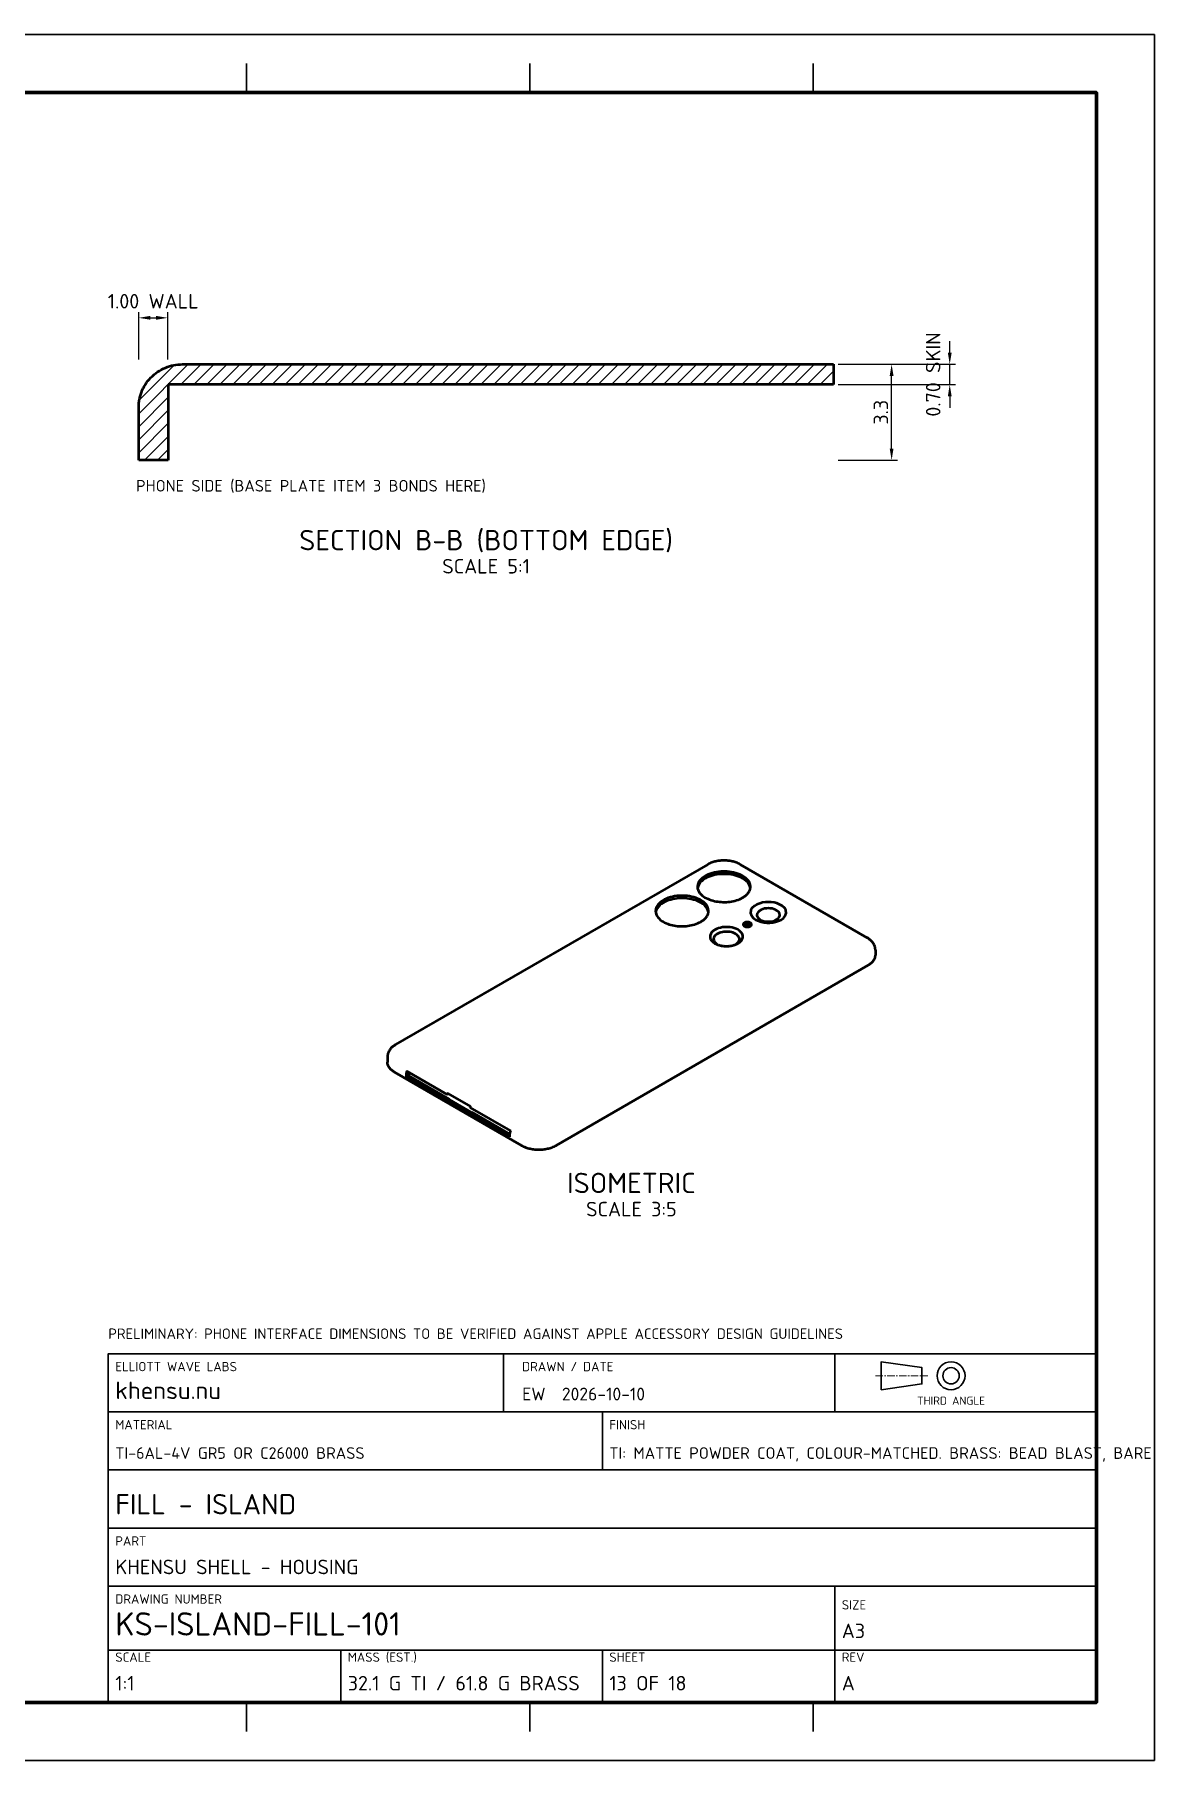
# Model space of a CAD drawing. Header units: millimetres. Extents: x 0 to 420, y 0 to 297.
# Drawn here: x 227.3 to 420, y 0 to 297 of the extents above; entities that cross this region are included whole.
import ezdxf
from ezdxf.enums import TextEntityAlignment as Align

# ---------------------------------------------------------------- set-up
doc = ezdxf.new("R2010")
doc.units = ezdxf.units.MM
doc.header["$LTSCALE"] = 0.4
doc.linetypes.add('CENTER', pattern=[5.08, 3.175, -0.635, 0.635, -0.635])
for name, color, linetype, lineweight in [('BORDER', 7, 'CONTINUOUS', 70), ('CENTER', 1, 'CENTER', 18), ('DIM', 4, 'CONTINUOUS', 18), ('HATCH', 8, 'CONTINUOUS', 13), ('OUTLINE', 7, 'CONTINUOUS', 50), ('SECTION', 7, 'CONTINUOUS', 50), ('TEXT', 7, 'CONTINUOUS', 25), ('TITLE', 7, 'CONTINUOUS', 35)]:
    doc.layers.add(name, color=color, linetype=linetype, lineweight=lineweight)
doc.styles.add('KHENSU', font='isocpeur.ttf')
doc.dimstyles.new('KHENSU', dxfattribs={"dimtxt": 2.5, "dimasz": 2, "dimexe": 1, "dimexo": 0.8, "dimgap": 0.6, "dimtad": 1, "dimdsep": 46, "dimtxsty": 'KHENSU', "dimcen": -1.5, "dimclrd": 4, "dimclre": 4, "dimclrt": 7, "dimazin": 3, "dimtfac": 1, "dimtmove": 2, "dimatfit": 3})

msp = doc.modelspace()

# ---------------------------------------------------------------- hatches: boundary and pattern name
at = {"layer": 'HATCH'}
h = msp.add_hatch(dxfattribs=at)
h.set_pattern_fill('ANSI31', color=8, scale=0.5)
h.paths.add_polyline_path([(364.773, 240.25), (364.773, 239.412), (364.773, 238.575), (364.773, 237.737), (364.773, 236.899), (364.084, 236.75), (363.247, 236.75), (362.409, 236.75), (361.571, 236.75), (360.734, 236.75), (359.896, 236.75), (359.059, 236.75), (358.221, 236.75), (357.383, 236.75), (356.546, 236.75), (355.708, 236.75), (354.87, 236.75), (354.033, 236.75), (353.195, 236.75), (352.357, 236.75), (351.52, 236.75), (350.682, 236.75), (349.845, 236.75), (349.007, 236.75), (348.169, 236.75), (347.332, 236.75), (346.494, 236.75), (345.656, 236.75), (344.819, 236.75), (343.981, 236.75), (343.144, 236.75), (342.306, 236.75), (341.468, 236.75), (340.631, 236.75), (339.793, 236.75), (338.955, 236.75), (338.118, 236.75), (337.28, 236.75), (336.442, 236.75), (335.605, 236.75), (334.767, 236.75), (333.93, 236.75), (333.092, 236.75), (332.254, 236.75), (331.417, 236.75), (330.579, 236.75), (329.741, 236.75), (328.904, 236.75), (328.066, 236.75), (327.229, 236.75), (326.391, 236.75), (325.553, 236.75), (324.716, 236.75), (323.878, 236.75), (323.04, 236.75), (322.203, 236.75), (321.365, 236.75), (320.527, 236.75), (319.69, 236.75), (318.852, 236.75), (318.015, 236.75), (317.177, 236.75), (316.339, 236.75), (315.502, 236.75), (314.664, 236.75), (313.826, 236.75), (312.989, 236.75), (312.151, 236.75), (311.313, 236.75), (310.476, 236.75), (309.638, 236.75), (308.801, 236.75), (307.963, 236.75), (307.125, 236.75), (306.288, 236.75), (305.45, 236.75), (304.612, 236.75), (303.775, 236.75), (302.937, 236.75), (302.1, 236.75), (301.262, 236.75), (300.424, 236.75), (299.587, 236.75), (298.749, 236.75), (297.911, 236.75), (297.074, 236.75), (296.236, 236.75), (295.398, 236.75), (294.561, 236.75), (293.723, 236.75), (292.886, 236.75), (292.048, 236.75), (291.21, 236.75), (290.373, 236.75), (289.535, 236.75), (288.697, 236.75), (287.86, 236.75), (287.022, 236.75), (286.185, 236.75), (285.347, 236.75), (284.509, 236.75), (283.672, 236.75), (282.834, 236.75), (281.996, 236.75), (281.159, 236.75), (280.321, 236.75), (279.483, 236.75), (278.646, 236.75), (277.808, 236.75), (276.971, 236.75), (276.133, 236.75), (275.295, 236.75), (274.458, 236.75), (273.62, 236.75), (272.782, 236.75), (271.945, 236.75), (271.107, 236.75), (270.269, 236.75), (269.432, 236.75), (268.594, 236.75), (267.757, 236.75), (266.919, 236.75), (266.081, 236.75), (265.244, 236.75), (264.406, 236.75), (263.568, 236.75), (262.731, 236.75), (261.893, 236.75), (261.056, 236.75), (260.218, 236.75), (259.38, 236.75), (258.543, 236.75), (257.705, 236.75), (256.867, 236.75), (256.03, 236.75), (255.192, 236.75), (254.354, 236.75), (253.517, 236.75), (252.679, 236.75), (251.842, 236.75), (251.004, 236.75), (250.305, 236.612), (250.305, 235.774), (250.305, 234.936), (250.305, 234.099), (250.305, 233.261), (250.305, 232.424), (250.305, 231.586), (250.305, 230.748), (250.305, 229.911), (250.305, 229.073), (250.305, 228.235), (250.305, 227.398), (250.305, 226.56), (250.305, 225.723), (250.305, 224.885), (250.305, 224.047), (249.764, 223.75), (248.927, 223.75), (248.089, 223.75), (247.251, 223.75), (246.414, 223.75), (245.576, 223.75), (245.227, 224.239), (245.227, 225.077), (245.227, 225.914), (245.227, 226.752), (245.227, 227.59), (245.227, 228.427), (245.227, 229.265), (245.227, 230.103), (245.227, 230.94), (245.227, 231.778), (245.227, 232.615), (245.254, 233.452), (245.374, 234.281), (245.586, 235.091), (245.89, 235.871), (246.28, 236.612), (246.751, 237.304), (247.297, 237.938), (247.911, 238.507), (248.585, 239.005), (249.309, 239.424), (250.076, 239.761), (250.874, 240.012), (251.696, 240.174), (252.53, 240.246), (253.367, 240.25), (254.205, 240.25), (255.043, 240.25), (255.88, 240.25), (256.718, 240.25), (257.556, 240.25), (258.393, 240.25), (259.231, 240.25), (260.068, 240.25), (260.906, 240.25), (261.744, 240.25), (262.581, 240.25), (263.419, 240.25), (264.257, 240.25), (265.094, 240.25), (265.932, 240.25), (266.769, 240.25), (267.607, 240.25), (268.445, 240.25), (269.282, 240.25), (270.12, 240.25), (270.958, 240.25), (271.795, 240.25), (272.633, 240.25), (273.471, 240.25), (274.308, 240.25), (275.146, 240.25), (275.983, 240.25), (276.821, 240.25), (277.659, 240.25), (278.496, 240.25), (279.334, 240.25), (280.172, 240.25), (281.009, 240.25), (281.847, 240.25), (282.685, 240.25), (283.522, 240.25), (284.36, 240.25), (285.197, 240.25), (286.035, 240.25), (286.873, 240.25), (287.71, 240.25), (288.548, 240.25), (289.386, 240.25), (290.223, 240.25), (291.061, 240.25), (291.898, 240.25), (292.736, 240.25), (293.574, 240.25), (294.411, 240.25), (295.249, 240.25), (296.087, 240.25), (296.924, 240.25), (297.762, 240.25), (298.6, 240.25), (299.437, 240.25), (300.275, 240.25), (301.112, 240.25), (301.95, 240.25), (302.788, 240.25), (303.625, 240.25), (304.463, 240.25), (305.301, 240.25), (306.138, 240.25), (306.976, 240.25), (307.813, 240.25), (308.651, 240.25), (309.489, 240.25), (310.326, 240.25), (311.164, 240.25), (312.002, 240.25), (312.839, 240.25), (313.677, 240.25), (314.515, 240.25), (315.352, 240.25), (316.19, 240.25), (317.027, 240.25), (317.865, 240.25), (318.703, 240.25), (319.54, 240.25), (320.378, 240.25), (321.216, 240.25), (322.053, 240.25), (322.891, 240.25), (323.729, 240.25), (324.566, 240.25), (325.404, 240.25), (326.241, 240.25), (327.079, 240.25), (327.917, 240.25), (328.754, 240.25), (329.592, 240.25), (330.43, 240.25), (331.267, 240.25), (332.105, 240.25), (332.942, 240.25), (333.78, 240.25), (334.618, 240.25), (335.455, 240.25), (336.293, 240.25), (337.131, 240.25), (337.968, 240.25), (338.806, 240.25), (339.644, 240.25), (340.481, 240.25), (341.319, 240.25), (342.156, 240.25), (342.994, 240.25), (343.832, 240.25), (344.669, 240.25), (345.507, 240.25), (346.345, 240.25), (347.182, 240.25), (348.02, 240.25), (348.857, 240.25), (349.695, 240.25), (350.533, 240.25), (351.37, 240.25), (352.208, 240.25), (353.046, 240.25), (353.883, 240.25), (354.721, 240.25), (355.559, 240.25), (356.396, 240.25), (357.234, 240.25), (358.071, 240.25), (358.909, 240.25), (359.747, 240.25), (360.584, 240.25), (361.422, 240.25), (362.26, 240.25), (363.097, 240.25), (363.935, 240.25), (364.773, 240.25)])

# ---------------------------------------------------------------- linework, layer by layer
at = {"layer": 'BORDER'}
msp.add_lwpolyline([(20, 10), (410, 10), (410, 287), (20, 287)], close=True, dxfattribs=at)
at = {"layer": 'CENTER'}
msp.add_line((372, 66.2), (381, 66.2), dxfattribs=at)
at = {"layer": 'OUTLINE'}
for p, q in [((343.146, 154.192), (289.434, 123.181)), ((370.566, 141.577), (348.716, 154.192)), ((317.039, 105.84), (370.751, 136.85)), ((371.981, 139.454), (371.981, 138.565)), ((288.019, 121.058), (288.019, 120.169)), ((289.249, 118.455), (311.099, 105.84)), ((291.265, 118.18), (291.265, 117.585)), ((291.689, 117.83), (291.265, 117.585)), ((291.265, 117.585), (298.223, 113.568)), ((291.36, 118.62), (298.318, 114.603)), ((291.689, 118.43), (291.689, 117.83)), ((291.689, 117.83), (298.647, 113.813)), ((298.647, 113.813), (298.223, 113.568)), ((298.223, 113.494), (298.647, 113.739)), ((298.223, 113.494), (298.223, 113.568)), ((302.126, 111.241), (298.223, 113.494)), ((298.507, 114.712), (298.318, 114.603)), ((298.401, 114.773), (302.304, 112.52)), ((298.647, 113.739), (298.647, 113.813)), ((302.486, 111.523), (298.647, 113.739)), ((302.126, 111.314), (302.55, 111.559)), ((302.126, 111.314), (309.084, 107.297)), ((302.126, 111.314), (302.126, 111.241)), ((302.221, 112.349), (309.179, 108.332)), ((302.55, 111.559), (309.084, 107.787)), ((309.084, 107.297), (309.084, 107.892))]:
    msp.add_line(p, q, dxfattribs=at)
for points in [[(348.716, 154.192), (348.552, 154.281), (348.385, 154.364), (348.213, 154.439), (348.04, 154.508), (347.863, 154.57), (347.685, 154.626), (347.505, 154.676), (347.323, 154.72), (347.14, 154.758), (346.955, 154.79), (346.77, 154.817), (346.585, 154.838), (346.398, 154.854), (346.212, 154.865), (346.025, 154.87), (345.838, 154.87), (345.651, 154.865), (345.464, 154.854), (345.278, 154.838), (345.092, 154.817), (344.907, 154.79), (344.723, 154.758), (344.54, 154.72), (344.358, 154.676), (344.177, 154.626), (343.999, 154.57), (343.823, 154.508), (343.649, 154.439), (343.478, 154.364), (343.31, 154.281), (343.146, 154.192)], [(350.491, 150.347), (350.446, 150.714), (350.32, 151.062), (350.126, 151.379), (349.884, 151.659), (349.607, 151.905), (349.304, 152.119), (348.982, 152.304), (348.647, 152.462), (348.301, 152.596), (347.947, 152.708), (347.588, 152.8), (347.224, 152.872), (346.857, 152.925), (346.487, 152.96), (346.117, 152.978), (345.746, 152.978), (345.375, 152.96), (345.006, 152.925), (344.639, 152.872), (344.275, 152.8), (343.915, 152.708), (343.561, 152.596), (343.216, 152.462), (342.88, 152.304), (342.559, 152.119), (342.255, 151.905), (341.978, 151.659), (341.736, 151.379), (341.543, 151.062), (341.416, 150.714), (341.371, 150.347)], [(350.475, 150.127), (350.385, 150.471), (350.226, 150.79), (350.015, 151.077), (349.765, 151.331), (349.487, 151.554), (349.188, 151.749), (348.874, 151.917), (348.548, 152.062), (348.213, 152.185), (347.872, 152.289), (347.525, 152.373), (347.174, 152.439), (346.821, 152.488), (346.466, 152.521), (346.109, 152.537), (345.753, 152.537), (345.396, 152.521), (345.041, 152.488), (344.688, 152.439), (344.337, 152.373), (343.991, 152.289), (343.649, 152.185), (343.314, 152.062), (342.989, 151.917), (342.674, 151.749), (342.375, 151.554), (342.097, 151.331), (341.847, 151.077), (341.636, 150.79), (341.477, 150.471), (341.387, 150.127)], [(343.279, 146.183), (343.234, 146.55), (343.107, 146.898), (342.914, 147.214), (342.672, 147.495), (342.394, 147.741), (342.091, 147.955), (341.77, 148.14), (341.434, 148.298), (341.088, 148.432), (340.735, 148.544), (340.375, 148.636), (340.011, 148.708), (339.644, 148.761), (339.275, 148.796), (338.904, 148.813), (338.533, 148.813), (338.163, 148.796), (337.793, 148.761), (337.426, 148.708), (337.062, 148.636), (336.703, 148.544), (336.349, 148.432), (336.003, 148.298), (335.668, 148.14), (335.346, 147.955), (335.043, 147.741), (334.765, 147.495), (334.523, 147.214), (334.33, 146.898), (334.203, 146.55), (334.159, 146.183)], [(341.371, 150.347), (341.399, 150.055), (341.481, 149.773), (341.608, 149.509), (341.773, 149.266), (341.967, 149.046), (342.183, 148.848), (342.416, 148.67), (342.663, 148.511), (342.921, 148.37), (343.186, 148.245), (343.459, 148.135), (343.736, 148.039), (344.018, 147.957), (344.303, 147.888), (344.591, 147.83), (344.881, 147.785), (345.173, 147.751), (345.466, 147.728), (345.759, 147.716), (346.053, 147.715), (346.346, 147.725), (346.639, 147.746), (346.931, 147.778), (347.221, 147.822), (347.51, 147.877), (347.795, 147.944), (348.078, 148.024), (348.356, 148.118), (348.63, 148.225), (348.897, 148.347), (349.156, 148.485)], [(349.156, 148.485), (349.222, 148.525), (349.288, 148.565), (349.353, 148.607), (349.418, 148.65), (349.481, 148.695), (349.543, 148.74), (349.605, 148.787), (349.665, 148.836), (349.724, 148.886), (349.782, 148.937), (349.839, 148.99), (349.894, 149.044), (349.947, 149.1), (349.999, 149.158), (350.049, 149.217), (350.098, 149.277), (350.144, 149.339), (350.188, 149.403), (350.23, 149.468), (350.269, 149.535), (350.305, 149.603), (350.339, 149.673), (350.37, 149.744), (350.397, 149.816), (350.422, 149.89), (350.443, 149.964), (350.46, 150.04), (350.473, 150.116), (350.483, 150.192), (350.489, 150.27), (350.491, 150.347)], [(334.159, 146.183), (334.187, 145.891), (334.268, 145.609), (334.396, 145.345), (334.56, 145.102), (334.754, 144.882), (334.97, 144.683), (335.204, 144.506), (335.451, 144.347), (335.708, 144.205), (335.974, 144.081), (336.246, 143.971), (336.524, 143.875), (336.806, 143.793), (337.091, 143.724), (337.379, 143.666), (337.669, 143.621), (337.961, 143.587), (338.253, 143.564), (338.547, 143.552), (338.84, 143.551), (339.134, 143.561), (339.427, 143.582), (339.718, 143.614), (340.009, 143.658), (340.297, 143.713), (340.583, 143.78), (340.865, 143.86), (341.144, 143.953), (341.417, 144.061), (341.684, 144.183), (341.943, 144.321)], [(343.263, 145.962), (343.172, 146.307), (343.014, 146.626), (342.803, 146.913), (342.553, 147.167), (342.274, 147.39), (341.976, 147.585), (341.661, 147.753), (341.335, 147.898), (341.001, 148.021), (340.659, 148.124), (340.312, 148.209), (339.962, 148.275), (339.609, 148.324), (339.253, 148.357), (338.897, 148.373), (338.54, 148.373), (338.184, 148.357), (337.829, 148.324), (337.475, 148.275), (337.125, 148.209), (336.778, 148.124), (336.437, 148.021), (336.102, 147.898), (335.776, 147.753), (335.462, 147.585), (335.163, 147.39), (334.885, 147.167), (334.635, 146.913), (334.423, 146.626), (334.265, 146.307), (334.175, 145.962)], [(341.943, 144.321), (342.01, 144.361), (342.076, 144.401), (342.141, 144.443), (342.205, 144.486), (342.268, 144.53), (342.331, 144.576), (342.392, 144.623), (342.453, 144.672), (342.512, 144.722), (342.57, 144.773), (342.626, 144.826), (342.681, 144.88), (342.735, 144.936), (342.787, 144.994), (342.837, 145.053), (342.885, 145.113), (342.931, 145.175), (342.975, 145.239), (343.017, 145.304), (343.056, 145.371), (343.093, 145.439), (343.127, 145.509), (343.157, 145.58), (343.185, 145.652), (343.209, 145.725), (343.23, 145.8), (343.247, 145.875), (343.261, 145.952), (343.271, 146.028), (343.277, 146.106), (343.279, 146.183)], [(355.745, 144.681), (356.152, 144.972), (356.475, 145.352), (356.64, 145.821), (356.577, 146.314), (356.317, 146.739), (355.942, 147.07), (355.508, 147.319), (355.041, 147.499), (354.555, 147.622), (354.059, 147.693), (353.559, 147.716), (353.058, 147.691), (352.563, 147.618), (352.078, 147.494), (351.611, 147.311), (351.179, 147.059), (350.807, 146.725), (350.552, 146.297), (350.497, 145.803), (350.67, 145.337), (350.997, 144.959), (351.406, 144.672), (351.859, 144.459), (352.337, 144.308), (352.83, 144.212), (353.33, 144.165), (353.83, 144.167), (354.326, 144.215), (354.814, 144.312), (355.29, 144.464), (355.745, 144.681)], [(354.969, 144.688), (355.231, 144.875), (355.439, 145.12), (355.546, 145.422), (355.505, 145.739), (355.337, 146.013), (355.096, 146.226), (354.817, 146.386), (354.516, 146.502), (354.203, 146.581), (353.884, 146.627), (353.562, 146.641), (353.24, 146.626), (352.921, 146.579), (352.609, 146.498), (352.309, 146.381), (352.03, 146.219), (351.791, 146.004), (351.627, 145.728), (351.592, 145.41), (351.703, 145.11), (351.913, 144.867), (352.176, 144.682), (352.468, 144.545), (352.776, 144.448), (353.093, 144.386), (353.415, 144.356), (353.737, 144.357), (354.056, 144.388), (354.37, 144.451), (354.677, 144.549), (354.969, 144.688)], [(348.366, 140.613), (348.648, 140.802), (348.894, 141.035), (349.085, 141.315), (349.189, 141.637), (349.178, 141.974), (349.055, 142.29), (348.851, 142.56), (348.596, 142.784), (348.31, 142.966), (348.003, 143.112), (347.683, 143.225), (347.355, 143.311), (347.02, 143.37), (346.683, 143.405), (346.343, 143.415), (346.004, 143.403), (345.666, 143.367), (345.332, 143.306), (345.004, 143.218), (344.685, 143.102), (344.379, 142.954), (344.095, 142.77), (343.843, 142.542), (343.644, 142.268), (343.528, 141.95), (343.526, 141.613), (343.637, 141.293), (343.832, 141.017), (344.082, 140.787), (344.366, 140.601), (344.67, 140.451)], [(347.931, 140.423), (348.147, 140.568), (348.337, 140.745), (348.487, 140.957), (348.572, 141.202), (348.573, 141.461), (348.488, 141.706), (348.339, 141.919), (348.149, 142.096), (347.933, 142.241), (347.701, 142.358), (347.458, 142.451), (347.207, 142.522), (346.952, 142.572), (346.694, 142.604), (346.434, 142.619), (346.174, 142.615), (345.915, 142.594), (345.657, 142.555), (345.404, 142.496), (345.156, 142.417), (344.917, 142.315), (344.69, 142.188), (344.483, 142.03), (344.307, 141.839), (344.18, 141.613), (344.127, 141.359), (344.163, 141.103), (344.277, 140.869), (344.445, 140.671), (344.646, 140.507), (344.87, 140.374)], [(350.682, 143.856), (350.675, 143.914), (350.655, 143.969), (350.624, 144.019), (350.586, 144.063), (350.542, 144.102), (350.494, 144.136), (350.443, 144.165), (350.39, 144.19), (350.336, 144.211), (350.28, 144.229), (350.223, 144.243), (350.166, 144.255), (350.108, 144.263), (350.049, 144.268), (349.991, 144.271), (349.932, 144.271), (349.874, 144.268), (349.816, 144.263), (349.758, 144.255), (349.7, 144.243), (349.643, 144.229), (349.587, 144.211), (349.533, 144.19), (349.48, 144.165), (349.429, 144.136), (349.381, 144.102), (349.337, 144.063), (349.299, 144.019), (349.269, 143.969), (349.249, 143.914), (349.242, 143.856)], [(349.242, 143.856), (349.246, 143.81), (349.259, 143.765), (349.279, 143.724), (349.305, 143.685), (349.336, 143.65), (349.37, 143.619), (349.407, 143.591), (349.446, 143.566), (349.486, 143.544), (349.528, 143.524), (349.571, 143.507), (349.615, 143.491), (349.66, 143.479), (349.705, 143.468), (349.75, 143.459), (349.796, 143.451), (349.842, 143.446), (349.888, 143.442), (349.934, 143.44), (349.981, 143.44), (350.027, 143.442), (350.073, 143.445), (350.119, 143.45), (350.165, 143.457), (350.211, 143.466), (350.256, 143.476), (350.301, 143.489), (350.345, 143.504), (350.388, 143.521), (350.43, 143.54), (350.471, 143.562)], [(350.572, 143.635), (350.54, 143.663), (350.506, 143.687), (350.47, 143.71), (350.432, 143.729), (350.394, 143.747), (350.355, 143.763), (350.315, 143.777), (350.275, 143.789), (350.234, 143.8), (350.193, 143.809), (350.151, 143.816), (350.109, 143.822), (350.067, 143.826), (350.025, 143.829), (349.983, 143.83), (349.941, 143.83), (349.898, 143.829), (349.856, 143.826), (349.814, 143.822), (349.772, 143.816), (349.731, 143.809), (349.689, 143.8), (349.649, 143.789), (349.608, 143.777), (349.568, 143.763), (349.529, 143.747), (349.491, 143.729), (349.454, 143.71), (349.418, 143.687), (349.383, 143.663), (349.351, 143.635)], [(350.471, 143.562), (350.481, 143.568), (350.492, 143.575), (350.502, 143.581), (350.512, 143.588), (350.522, 143.595), (350.532, 143.602), (350.542, 143.61), (350.551, 143.617), (350.561, 143.625), (350.57, 143.633), (350.579, 143.642), (350.587, 143.65), (350.596, 143.659), (350.604, 143.668), (350.612, 143.677), (350.619, 143.687), (350.627, 143.697), (350.634, 143.707), (350.64, 143.717), (350.647, 143.728), (350.652, 143.738), (350.658, 143.749), (350.662, 143.761), (350.667, 143.772), (350.671, 143.784), (350.674, 143.795), (350.677, 143.807), (350.679, 143.819), (350.68, 143.831), (350.681, 143.844), (350.682, 143.856)], [(344.67, 140.451), (344.773, 140.41), (344.878, 140.371), (344.984, 140.336), (345.09, 140.304), (345.198, 140.274), (345.306, 140.248), (345.415, 140.225), (345.524, 140.204), (345.634, 140.186), (345.744, 140.17), (345.855, 140.158), (345.966, 140.148), (346.077, 140.14), (346.188, 140.135), (346.3, 140.132), (346.411, 140.132), (346.522, 140.135), (346.634, 140.14), (346.745, 140.148), (346.856, 140.158), (346.966, 140.17), (347.077, 140.186), (347.187, 140.204), (347.296, 140.225), (347.405, 140.248), (347.513, 140.274), (347.621, 140.304), (347.727, 140.336), (347.833, 140.371), (347.937, 140.41), (348.041, 140.451)], [(347.841, 140.374), (347.844, 140.376), (347.847, 140.377), (347.85, 140.379), (347.853, 140.38), (347.856, 140.382), (347.859, 140.383), (347.862, 140.385), (347.865, 140.386), (347.867, 140.388), (347.87, 140.389), (347.873, 140.391), (347.876, 140.393), (347.879, 140.394), (347.882, 140.396), (347.885, 140.397), (347.888, 140.399), (347.891, 140.4), (347.894, 140.402), (347.897, 140.404), (347.899, 140.405), (347.902, 140.407), (347.905, 140.408), (347.908, 140.41), (347.911, 140.412), (347.914, 140.413), (347.917, 140.415), (347.92, 140.417), (347.922, 140.418), (347.925, 140.42), (347.928, 140.422), (347.931, 140.423)], [(348.041, 140.451), (348.051, 140.456), (348.062, 140.461), (348.073, 140.465), (348.084, 140.47), (348.094, 140.475), (348.105, 140.48), (348.116, 140.485), (348.126, 140.489), (348.137, 140.494), (348.148, 140.499), (348.158, 140.504), (348.169, 140.509), (348.179, 140.514), (348.19, 140.52), (348.2, 140.525), (348.211, 140.53), (348.221, 140.535), (348.232, 140.54), (348.242, 140.546), (348.253, 140.551), (348.263, 140.557), (348.274, 140.562), (348.284, 140.567), (348.294, 140.573), (348.305, 140.579), (348.315, 140.584), (348.325, 140.59), (348.335, 140.596), (348.346, 140.601), (348.356, 140.607), (348.366, 140.613)], [(371.981, 139.454), (371.979, 139.54), (371.973, 139.626), (371.964, 139.712), (371.951, 139.797), (371.934, 139.882), (371.914, 139.966), (371.891, 140.049), (371.864, 140.131), (371.833, 140.212), (371.8, 140.291), (371.763, 140.369), (371.724, 140.446), (371.681, 140.521), (371.636, 140.595), (371.589, 140.666), (371.538, 140.737), (371.486, 140.805), (371.431, 140.872), (371.374, 140.937), (371.315, 141), (371.255, 141.061), (371.192, 141.12), (371.128, 141.178), (371.062, 141.234), (370.995, 141.288), (370.927, 141.34), (370.857, 141.391), (370.786, 141.44), (370.714, 141.487), (370.64, 141.533), (370.566, 141.577)], [(370.751, 136.85), (370.812, 136.887), (370.873, 136.924), (370.933, 136.962), (370.992, 137.002), (371.05, 137.043), (371.108, 137.085), (371.164, 137.128), (371.22, 137.173), (371.274, 137.219), (371.328, 137.266), (371.38, 137.315), (371.431, 137.365), (371.48, 137.417), (371.528, 137.47), (371.574, 137.524), (371.618, 137.58), (371.661, 137.637), (371.701, 137.695), (371.74, 137.755), (371.776, 137.817), (371.81, 137.88), (371.841, 137.944), (371.869, 138.009), (371.894, 138.076), (371.917, 138.144), (371.936, 138.212), (371.952, 138.282), (371.964, 138.352), (371.973, 138.423), (371.979, 138.494), (371.981, 138.565)], [(289.434, 123.181), (289.36, 123.137), (289.286, 123.091), (289.214, 123.044), (289.143, 122.995), (289.073, 122.945), (289.005, 122.892), (288.938, 122.838), (288.872, 122.782), (288.808, 122.725), (288.745, 122.665), (288.685, 122.604), (288.626, 122.541), (288.569, 122.476), (288.514, 122.409), (288.462, 122.341), (288.411, 122.271), (288.364, 122.199), (288.319, 122.125), (288.276, 122.05), (288.237, 121.974), (288.2, 121.895), (288.167, 121.816), (288.136, 121.735), (288.109, 121.653), (288.086, 121.57), (288.066, 121.486), (288.049, 121.402), (288.036, 121.317), (288.027, 121.231), (288.021, 121.145), (288.019, 121.058)], [(289.249, 118.455), (289.188, 118.491), (289.127, 118.528), (289.067, 118.567), (289.008, 118.606), (288.95, 118.647), (288.892, 118.689), (288.836, 118.733), (288.78, 118.777), (288.726, 118.823), (288.672, 118.871), (288.62, 118.919), (288.569, 118.97), (288.52, 119.021), (288.472, 119.074), (288.426, 119.128), (288.382, 119.184), (288.339, 119.241), (288.299, 119.3), (288.26, 119.36), (288.224, 119.421), (288.19, 119.484), (288.159, 119.548), (288.131, 119.614), (288.106, 119.68), (288.083, 119.748), (288.064, 119.817), (288.048, 119.886), (288.036, 119.956), (288.027, 120.027), (288.021, 120.098), (288.019, 120.169)], [(291.36, 118.62), (291.354, 118.606), (291.349, 118.593), (291.344, 118.579), (291.339, 118.565), (291.334, 118.552), (291.329, 118.538), (291.324, 118.524), (291.32, 118.51), (291.316, 118.496), (291.311, 118.482), (291.307, 118.468), (291.304, 118.454), (291.3, 118.44), (291.296, 118.426), (291.293, 118.412), (291.29, 118.397), (291.287, 118.383), (291.284, 118.369), (291.281, 118.354), (291.279, 118.34), (291.276, 118.326), (291.274, 118.311), (291.272, 118.297), (291.271, 118.282), (291.269, 118.268), (291.268, 118.253), (291.267, 118.239), (291.266, 118.224), (291.265, 118.209), (291.265, 118.195), (291.265, 118.18)], [(298.401, 114.773), (298.398, 114.768), (298.395, 114.762), (298.392, 114.757), (298.389, 114.752), (298.386, 114.746), (298.383, 114.741), (298.38, 114.736), (298.377, 114.73), (298.375, 114.725), (298.372, 114.719), (298.369, 114.714), (298.366, 114.708), (298.363, 114.703), (298.361, 114.697), (298.358, 114.692), (298.355, 114.686), (298.353, 114.681), (298.35, 114.675), (298.347, 114.67), (298.345, 114.664), (298.342, 114.659), (298.34, 114.653), (298.337, 114.648), (298.335, 114.642), (298.332, 114.636), (298.33, 114.631), (298.327, 114.625), (298.325, 114.62), (298.323, 114.614), (298.32, 114.608), (298.318, 114.603)], [(302.304, 112.52), (302.301, 112.514), (302.298, 112.509), (302.295, 112.504), (302.292, 112.498), (302.289, 112.493), (302.286, 112.487), (302.283, 112.482), (302.281, 112.477), (302.278, 112.471), (302.275, 112.466), (302.272, 112.46), (302.269, 112.455), (302.267, 112.449), (302.264, 112.444), (302.261, 112.438), (302.259, 112.433), (302.256, 112.427), (302.253, 112.422), (302.251, 112.416), (302.248, 112.411), (302.246, 112.405), (302.243, 112.4), (302.24, 112.394), (302.238, 112.389), (302.235, 112.383), (302.233, 112.377), (302.231, 112.372), (302.228, 112.366), (302.226, 112.36), (302.223, 112.355), (302.221, 112.349)], [(309.179, 108.332), (309.174, 108.318), (309.168, 108.305), (309.163, 108.291), (309.158, 108.278), (309.153, 108.264), (309.148, 108.25), (309.144, 108.236), (309.139, 108.222), (309.135, 108.208), (309.131, 108.194), (309.126, 108.18), (309.123, 108.166), (309.119, 108.152), (309.115, 108.138), (309.112, 108.124), (309.109, 108.11), (309.106, 108.095), (309.103, 108.081), (309.1, 108.067), (309.098, 108.052), (309.095, 108.038), (309.093, 108.023), (309.091, 108.009), (309.09, 107.994), (309.088, 107.98), (309.087, 107.965), (309.086, 107.951), (309.085, 107.936), (309.084, 107.922), (309.084, 107.907), (309.084, 107.892)], [(311.099, 105.84), (311.274, 105.744), (311.453, 105.657), (311.636, 105.578), (311.821, 105.506), (312.01, 105.441), (312.2, 105.383), (312.392, 105.331), (312.586, 105.286), (312.781, 105.246), (312.978, 105.213), (313.175, 105.185), (313.373, 105.163), (313.571, 105.147), (313.77, 105.136), (313.969, 105.13), (314.168, 105.13), (314.368, 105.136), (314.566, 105.147), (314.765, 105.163), (314.963, 105.185), (315.16, 105.213), (315.356, 105.246), (315.552, 105.286), (315.745, 105.331), (315.938, 105.383), (316.128, 105.441), (316.316, 105.506), (316.502, 105.578), (316.685, 105.657), (316.864, 105.744), (317.039, 105.84)]]:
    msp.add_lwpolyline(points, dxfattribs=at)
at = {"layer": 'SECTION'}
for p, q in [((252.777, 240.25), (364.773, 240.25)), ((364.773, 240.25), (364.773, 236.75)), ((364.773, 236.75), (250.305, 236.75)), ((250.305, 236.75), (250.305, 223.75)), ((245.227, 223.75), (245.227, 232.825)), ((250.305, 223.75), (245.227, 223.75))]:
    msp.add_line(p, q, dxfattribs=at)
msp.add_lwpolyline([(245.227, 232.825), (245.237, 233.204), (245.267, 233.583), (245.316, 233.959), (245.384, 234.332), (245.472, 234.701), (245.578, 235.066), (245.703, 235.424), (245.847, 235.775), (246.008, 236.119), (246.187, 236.453), (246.383, 236.778), (246.595, 237.093), (246.823, 237.396), (247.066, 237.688), (247.324, 237.966), (247.596, 238.231), (247.88, 238.482), (248.177, 238.718), (248.486, 238.939), (248.805, 239.144), (249.135, 239.333), (249.473, 239.505), (249.819, 239.659), (250.173, 239.797), (250.533, 239.916), (250.899, 240.018), (251.269, 240.101), (251.643, 240.166), (252.02, 240.213), (252.398, 240.241), (252.777, 240.25)], dxfattribs=at)
at = {"layer": 'TITLE'}
for p, q in [((263.75, 287), (263.75, 292)), ((312.5, 287), (312.5, 292)), ((361.25, 287), (361.25, 292)), ((308, 60), (308, 70)), ((365, 60), (365, 70)), ((240, 60), (410, 60)), ((325, 50), (325, 60)), ((240, 50), (410, 50)), ((240, 40), (410, 40)), ((240, 30), (410, 30)), ((365, 10), (365, 30)), ((240, 19), (410, 19)), ((280, 10), (280, 19)), ((325, 10), (325, 19)), ((263.75, 10), (263.75, 5)), ((312.5, 10), (312.5, 5)), ((361.25, 10), (361.25, 5))]:
    msp.add_line(p, q, dxfattribs=at)
for points in [[(0, 0), (420, 0), (420, 297), (0, 297)], [(240, 10), (410, 10), (410, 70), (240, 70)], [(373, 63.8), (380, 64.8), (380, 67.6), (373, 68.6)]]:
    msp.add_lwpolyline(points, close=True, dxfattribs=at)
for radius in [2.4, 1.4]:
    msp.add_circle((385, 66.2), radius, dxfattribs=at)

# ---------------------------------------------------------------- texts
at = {"layer": 'TEXT', "style": 'KHENSU'}
for s, height, p in [('PHONE SIDE (BASE PLATE ITEM 3 BONDS HERE)', 2, (244.773, 217.75)), ('khensu.nu', 3, (241.2, 61.3)), ('EW  2026-10-10', 2.2, (311.2, 61.3)), ('TI-6AL-4V GR5 OR C26000 BRASS', 2, (241.2, 51.3)), ('TI: MATTE POWDER COAT, COLOUR-MATCHED. BRASS: BEAD BLAST, BARE', 2, (326.2, 51.3)), ('FILL - ISLAND', 3.5, (241.2, 41.3)), ('KHENSU SHELL - HOUSING', 2.5, (241.2, 31.3)), ('KS-ISLAND-FILL-101', 4, (241.2, 20.3)), ('A3', 2.5, (366.2, 20.3)), ('1:1', 2.5, (241.2, 11.3)), ('32.1 G TI / 61.8 G BRASS', 2.5, (281.2, 11.3)), ('13 OF 18', 2.5, (326.2, 11.3)), ('A', 2.5, (366.2, 11.3))]:
    msp.add_text(s, height=height, dxfattribs=at).set_placement(p, align=Align.BOTTOM_LEFT)
for s, height, p in [('SECTION B-B (BOTTOM EDGE)', 3.5, (305, 211.75)), ('SCALE 5:1', 2.5, (305, 206.75)), ('ISOMETRIC', 3.5, (330, 101.13)), ('SCALE 3:5', 2.5, (330, 96.13))]:
    msp.add_text(s, height=height, dxfattribs=at).set_placement(p, align=Align.TOP_CENTER)
at = {"layer": 'TITLE', "style": 'KHENSU'}
for s, height, p in [('PRELIMINARY: PHONE INTERFACE DIMENSIONS TO BE VERIFIED AGAINST APPLE ACCESSORY DESIGN GUIDELINES', 1.8, (240, 72)), ('ELLIOTT WAVE LABS', 1.6, (241.2, 66.5)), ('DRAWN / DATE', 1.6, (311.2, 66.5)), ('MATERIAL', 1.6, (241.2, 56.5)), ('FINISH', 1.6, (326.2, 56.5)), ('PART', 1.6, (241.2, 36.5)), ('DRAWING NUMBER', 1.6, (241.2, 26.5)), ('SIZE', 1.6, (366.2, 25.5)), ('SCALE', 1.6, (241.2, 16.5)), ('MASS (EST.)', 1.6, (281.2, 16.5)), ('SHEET', 1.6, (326.2, 16.5)), ('REV', 1.6, (366.2, 16.5))]:
    msp.add_text(s, height=height, dxfattribs=at).set_placement(p, align=Align.BOTTOM_LEFT)
msp.add_text('THIRD ANGLE', height=1.4, dxfattribs=at).set_placement((385, 60.8), align=Align.BOTTOM_CENTER)

# ---------------------------------------------------------------- dimensions: what is measured, and where the dimension line sits
at = {"layer": 'DIM'}
msp.add_linear_dim(base=(245.227, 248.25), p1=(245.227, 240.25), p2=(250.227, 240.25), text='1.00 WALL', dimstyle='KHENSU', override={"dimlfac": 0.2}, dxfattribs=at).render()
msp.add_linear_dim(base=(384.773, 236.75), p1=(364.773, 236.75), p2=(364.773, 240.25), angle=90, text='0.70 SKIN', dimstyle='KHENSU', override={"dimlfac": 0.2}, dxfattribs=at).render()
msp.add_linear_dim(base=(374.773, 223.75), p1=(364.773, 223.75), p2=(364.773, 240.25), angle=90, dimstyle='KHENSU', override={"dimlfac": 0.2}, dxfattribs=at).render()

doc.saveas('drawing.dxf')
